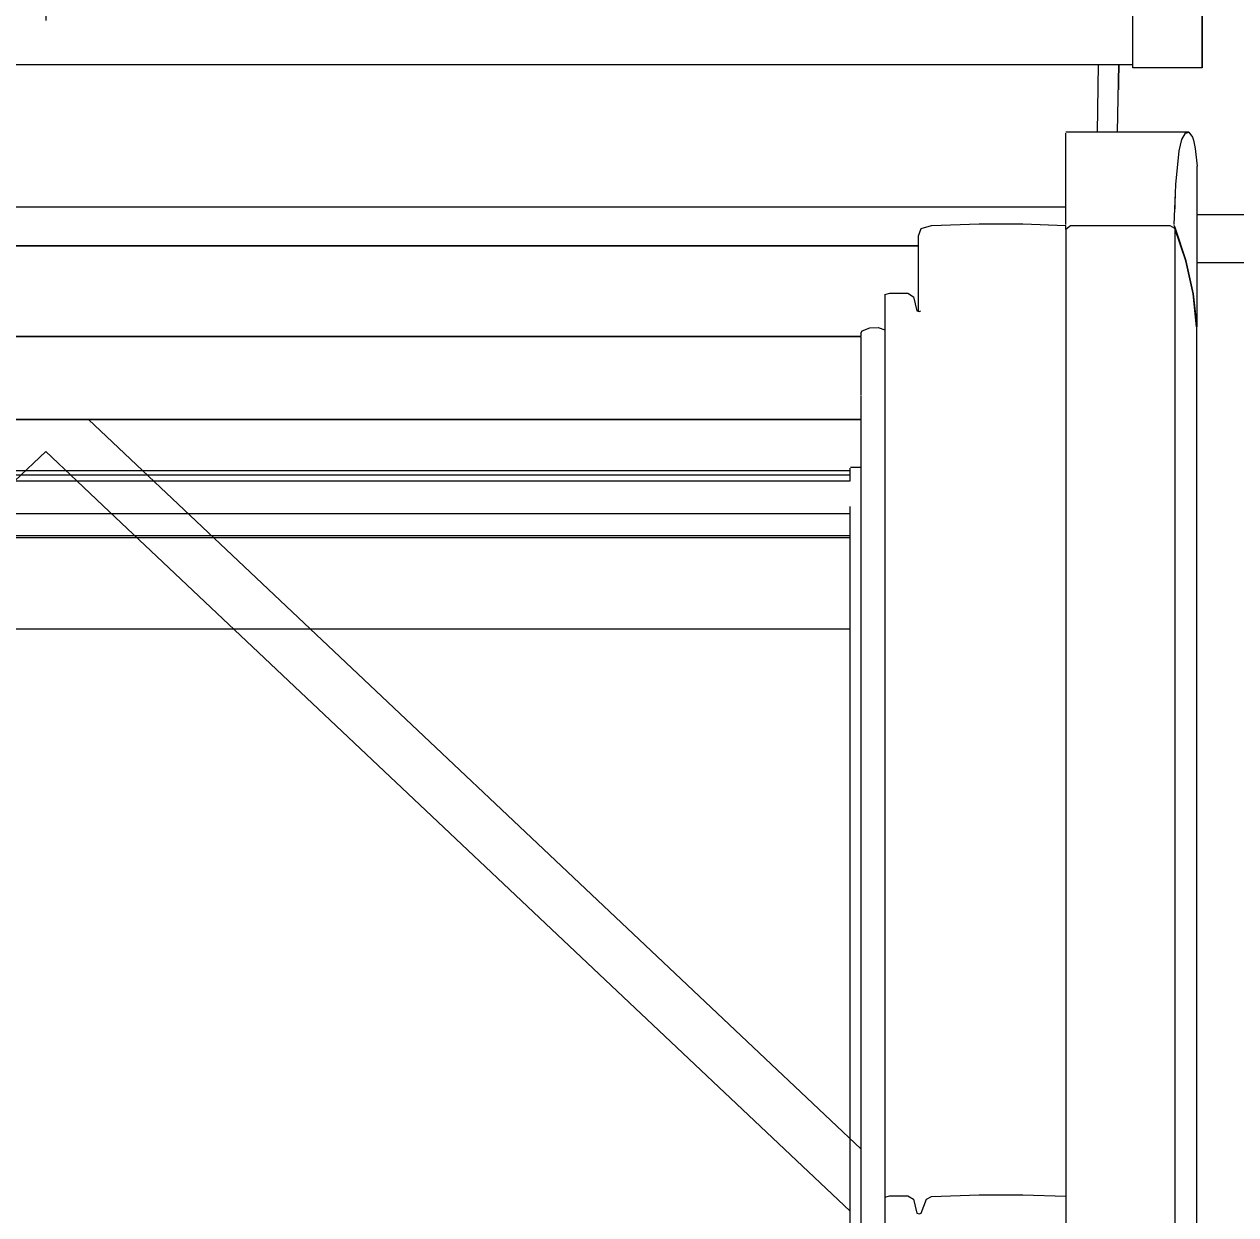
# Model space of a CAD drawing. Header units: metres. Extents: x -4 to 206, y -18 to 45.
# Drawn here: x 49.9321 to 50.38, y -3.3115 to -2.8712 of the extents above; entities that cross this region are included whole.
import ezdxf

# ---------------------------------------------------------------- set-up
doc = ezdxf.new("R2010")
doc.units = ezdxf.units.M
doc.header["$MEASUREMENT"] = 0
doc.linetypes.add('Wipeout_Contour', pattern=[1, 0, -1])
doc.layers.add('3._DD PP STG2_4_325 Dachfenster', color=7, linetype='Continuous')
doc.styles.add('ERSTELLTER_STIL_2', font='')
doc.styles.get('ERSTELLTER_STIL_2').set_extended_font_data('Eurostile')

msp = doc.modelspace()

# ---------------------------------------------------------------- linework, layer by layer
at = {"layer": '3._DD PP STG2_4_325 Dachfenster', "color": 7, "linetype": 'Continuous', "lineweight": 13, "ltscale": 1000}
msp.add_line((49.94, -1.20966), (49.94, -3.14028), dxfattribs=at)

# ---------------------------------------------------------------- texts
at = {"layer": '3._DD PP STG2_4_325 Dachfenster', "color": 7, "linetype": 'Continuous', "lineweight": 13, "insert": (49.78625, -3.14028), "char_height": 0.075, "attachment_point": 7, "style": 'ERSTELLTER_STIL_2'}
msp.add_mtext('\\A1;{\\pql;\\pt0;\\fEurostile|b0|i0|c0|p0;\\W1.000000;PH 72\\fEurostile|b0|i0|c0|p0;\\W1.000000;\\A1{\\H.66x;\\S^  ;}\\fEurostile|b0|i0|c0|p0;\\W1.000000;\\fEurostile|b0|i0|c0|p0;\\W1.000000;}', dxfattribs=at)

# ---------------------------------------------------------------- wipeouts: each hides what was drawn before it
at = {"color": 254, "linetype": 'Wipeout_Contour', "lineweight": 0, "ltscale": 201.832312}
msp.add_wipeout([(50.36763, -2.88249), (50.38, -2.88249), (50.38, -2.86036), (50.36763, -2.86036)], dxfattribs=at).dxf.layer = '3._DD PP STG2_4_325 Dachfenster'
at = {"color": 254, "linetype": 'Wipeout_Contour', "lineweight": 0, "ltscale": 201.844694}
msp.add_wipeout([(50.3657, -2.94175), (50.3657, -2.94231), (50.38, -2.94231), (50.38, -2.94175)], dxfattribs=at).dxf.layer = '3._DD PP STG2_4_325 Dachfenster'
at = {"color": 254, "linetype": 'Wipeout_Contour', "lineweight": 0, "ltscale": 302.805375}
msp.add_wipeout([(50.2414, -3.48855), (50.2419, -3.48855), (50.2419, -2.9846), (50.2414, -2.98545), (50.2414, -2.98658), (50.2415, -3.00843)], dxfattribs=at).dxf.layer = '3._DD PP STG2_4_325 Dachfenster'
at = {"color": 254, "linetype": 'Wipeout_Contour', "lineweight": 0, "ltscale": 456.543449}
msp.add_wipeout([(50.3655, -3.01861), (50.3655, -3.55347), (50.3657, -3.55535), (50.3663, -3.55852), (50.3676, -3.57243), (50.3676, -3.58839), (50.36762, -3.63669), (50.38, -3.63669), (50.38, -3.01861)], dxfattribs=at).dxf.layer = '3._DD PP STG2_4_325 Dachfenster'
at = {"color": 254, "linetype": 'Wipeout_Contour', "lineweight": 0, "ltscale": 301.617972}
msp.add_wipeout([(50.3172, -3.30465), (50.3013, -3.30414), (50.3013, -3.48855), (50.3172, -3.48855), (50.3172, -3.46037), (50.3172, -3.43179)], dxfattribs=at).dxf.layer = '3._DD PP STG2_4_325 Dachfenster'
at = {"color": 254, "linetype": 'Wipeout_Contour', "lineweight": 0, "ltscale": 201.523139}
msp.add_wipeout([(50.2629, -3.48855), (50.2637, -3.48855), (50.2637, -3.31093), (50.2629, -3.31114)], dxfattribs=at).dxf.layer = '3._DD PP STG2_4_325 Dachfenster'

# ---------------------------------------------------------------- next in the draw order: wipeouts: each hides what was drawn before it
at = {"color": 254, "linetype": 'Wipeout_Contour', "lineweight": 0, "ltscale": 400.204092}
msp.add_wipeout([(49.55074, -2.88617), (49.55112, -2.91112), (49.5628, -2.91112), (49.5628, -2.93878), (50.3172, -2.93878), (50.3172, -2.91112), (50.32888, -2.91112), (50.32926, -2.88617)], dxfattribs=at).dxf.layer = '3._DD PP STG2_4_325 Dachfenster'
at = {"color": 254, "linetype": 'Wipeout_Contour', "lineweight": 0, "ltscale": 201.700973}
msp.add_wipeout([(50.3172, -2.94709), (50.3172, -3.51772), (50.3189, -3.51772), (50.3189, -2.94584)], dxfattribs=at).dxf.layer = '3._DD PP STG2_4_325 Dachfenster'
at = {"color": 254, "linetype": 'Wipeout_Contour', "lineweight": 0, "ltscale": 201.402898}
msp.add_wipeout([(50.2419, -2.9846), (50.2419, -3.48855), (50.2447, -3.48855), (50.2447, -2.98347)], dxfattribs=at).dxf.layer = '3._DD PP STG2_4_325 Dachfenster'
at = {"color": 254, "linetype": 'Wipeout_Contour', "lineweight": 0, "ltscale": 201.860255}
msp.add_wipeout([(50.38, -3.00058), (50.3655, -3.00058), (50.3655, -3.01861), (50.38, -3.01861)], dxfattribs=at).dxf.layer = '3._DD PP STG2_4_325 Dachfenster'
at = {"color": 254, "linetype": 'Wipeout_Contour', "lineweight": 0, "ltscale": 201.51698}
msp.add_wipeout([(50.2608, -3.48855), (50.2621, -3.48855), (50.2621, -3.31086), (50.2608, -3.30569)], dxfattribs=at).dxf.layer = '3._DD PP STG2_4_325 Dachfenster'

# ---------------------------------------------------------------- next in the draw order: wipeouts: each hides what was drawn before it
at = {"color": 254, "linetype": 'Wipeout_Contour', "lineweight": 0, "ltscale": 201.696043}
msp.add_wipeout([(50.32926, -2.88617), (50.32888, -2.91112), (50.33615, -2.91112), (50.3367, -2.88617)], dxfattribs=at).dxf.layer = '3._DD PP STG2_4_325 Dachfenster'
at = {"color": 254, "linetype": 'Wipeout_Contour', "lineweight": 0, "ltscale": 201.857401}
msp.add_wipeout([(50.38, -2.99478), (50.3655, -2.99478), (50.3655, -3.00058), (50.38, -3.00058)], dxfattribs=at).dxf.layer = '3._DD PP STG2_4_325 Dachfenster'
at = {"color": 254, "linetype": 'Wipeout_Contour', "lineweight": 0, "ltscale": 200.130735}
msp.add_wipeout([(49.6385, -2.9974), (49.6385, -3.00171), (50.2415, -3.00171), (50.2415, -2.9974)], dxfattribs=at).dxf.layer = '3._DD PP STG2_4_325 Dachfenster'
at = {"color": 254, "linetype": 'Wipeout_Contour', "lineweight": 0, "ltscale": 200.133248}
msp.add_wipeout([(49.6386, -3.01055), (50.2414, -3.01055), (50.2414, -3.00949), (49.6386, -3.00949)], dxfattribs=at).dxf.layer = '3._DD PP STG2_4_325 Dachfenster'
at = {"color": 254, "linetype": 'Wipeout_Contour', "lineweight": 0, "ltscale": 400.423308}
msp.add_wipeout([(49.6386, -3.28706), (49.6386, -3.31181), (49.82574, -3.48855), (50.05426, -3.48855), (50.2414, -3.31181), (50.2414, -3.28706), (49.95587, -3.01741), (49.92413, -3.01741)], dxfattribs=at).dxf.layer = '3._DD PP STG2_4_325 Dachfenster'
at = {"color": 254, "linetype": 'Wipeout_Contour', "lineweight": 0, "ltscale": 201.529927}
msp.add_wipeout([(50.2637, -3.48855), (50.2657, -3.48855), (50.2657, -3.30576), (50.2637, -3.31093)], dxfattribs=at).dxf.layer = '3._DD PP STG2_4_325 Dachfenster'

# ---------------------------------------------------------------- next in the draw order: linework, layer by layer
at = {"layer": '3._DD PP STG2_4_325 Dachfenster', "color": 7, "linetype": 'Continuous', "lineweight": 13, "ltscale": 1000, "flags": 128}
msp.add_lwpolyline([(49.94, -3.02929), (49.92854, -3.0401), (49.91881, -3.0493), (49.64257, -3.31019)], dxfattribs=at)

# ---------------------------------------------------------------- next in the draw order: wipeouts: each hides what was drawn before it
at = {"color": 254, "linetype": 'Wipeout_Contour', "lineweight": 0, "ltscale": 755.890576}
msp.add_wipeout([(50.33801, -2.88617), (50.33738, -2.91112), (50.3627, -2.91112), (50.36401, -2.91297), (50.3644, -2.91409), (50.36493, -2.91726), (50.3657, -2.92375), (50.3657, -2.94175), (50.38, -2.94175), (50.38, -2.88249), (50.36763, -2.88249), (50.36763, -2.88525), (50.36763, -2.88737), (50.342, -2.88737), (50.342, -2.88617)], dxfattribs=at).dxf.layer = '3._DD PP STG2_4_325 Dachfenster'
at = {"color": 254, "linetype": 'Wipeout_Contour', "lineweight": 0, "ltscale": 252.788815}
msp.add_wipeout([(50.3657, -2.98316), (50.3655, -2.99478), (50.38, -2.99478), (50.38, -2.95942), (50.3657, -2.95942)], dxfattribs=at).dxf.layer = '3._DD PP STG2_4_325 Dachfenster'
at = {"color": 254, "linetype": 'Wipeout_Contour', "lineweight": 0, "ltscale": 200.128955}
msp.add_wipeout([(49.6385, -2.9974), (50.2415, -2.9974), (50.2415, -2.98679), (49.6385, -2.98679)], dxfattribs=at).dxf.layer = '3._DD PP STG2_4_325 Dachfenster'
at = {"color": 254, "linetype": 'Wipeout_Contour', "lineweight": 0, "ltscale": 200.131858}
msp.add_wipeout([(49.6385, -3.00673), (50.2415, -3.00673), (50.2415, -3.00171), (49.6385, -3.00171)], dxfattribs=at).dxf.layer = '3._DD PP STG2_4_325 Dachfenster'
at = {"color": 254, "linetype": 'Wipeout_Contour', "lineweight": 0, "ltscale": 200.133452}
msp.add_wipeout([(49.6386, -3.01118), (50.2414, -3.01118), (50.2414, -3.01055), (49.6386, -3.01055)], dxfattribs=at).dxf.layer = '3._DD PP STG2_4_325 Dachfenster'
at = {"color": 254, "linetype": 'Wipeout_Contour', "lineweight": 0, "ltscale": 150.204027}
msp.add_wipeout([(50.2414, -3.01741), (49.95587, -3.01741), (50.2414, -3.28706)], dxfattribs=at).dxf.layer = '3._DD PP STG2_4_325 Dachfenster'
at = {"color": 254, "linetype": 'Wipeout_Contour', "lineweight": 0, "ltscale": 201.535817}
msp.add_wipeout([(50.2657, -3.48855), (50.2675, -3.48855), (50.2675, -3.3047), (50.2657, -3.30576)], dxfattribs=at).dxf.layer = '3._DD PP STG2_4_325 Dachfenster'
at = {"color": 254, "linetype": 'Wipeout_Contour', "lineweight": 0, "ltscale": 201.519967}
msp.add_wipeout([(50.2621, -3.48855), (50.2629, -3.48855), (50.2629, -3.31114), (50.2621, -3.31086)], dxfattribs=at).dxf.layer = '3._DD PP STG2_4_325 Dachfenster'

# ---------------------------------------------------------------- next in the draw order: linework, layer by layer
at = {"layer": '3._DD PP STG2_4_325 Dachfenster', "color": 7, "linetype": 'Continuous', "lineweight": 13, "ltscale": 1000, "flags": 128}
for points in [[(49.94, -3.02929), (49.95146, -3.0401), (49.96119, -3.0493), (50.23743, -3.31019)], [(49.6427, -3.03622), (50.2373, -3.03622)], [(50.2373, -3.03537), (50.2373, -3.0401)], [(50.2414, -3.03515), (50.2375, -3.03515)], [(49.64257, -3.0401), (50.23743, -3.0401)], [(49.6427, -3.03791), (50.2373, -3.03791)], [(50.2373, -3.04958), (50.2373, -3.48855)], [(49.6427, -3.05213), (50.2373, -3.05213)], [(49.6427, -3.06026), (50.2373, -3.06026)], [(49.6427, -3.06103), (50.2373, -3.06103)], [(49.6427, -3.09476), (50.2373, -3.09476)]]:
    msp.add_lwpolyline(points, dxfattribs=at)

# ---------------------------------------------------------------- next in the draw order: wipeouts: each hides what was drawn before it
at = {"color": 254, "linetype": 'Wipeout_Contour', "lineweight": 0, "ltscale": 201.759604}
msp.add_wipeout([(50.342, -2.88002), (50.342, -2.88737), (50.36763, -2.88737), (50.36762, -2.88002)], dxfattribs=at).dxf.layer = '3._DD PP STG2_4_325 Dachfenster'
at = {"color": 254, "linetype": 'Wipeout_Contour', "lineweight": 0, "ltscale": 202.095868}
msp.add_wipeout([(50.33675, -2.91112), (50.33738, -2.91112), (50.33801, -2.88617), (50.33688, -2.88617)], dxfattribs=at).dxf.layer = '3._DD PP STG2_4_325 Dachfenster'
at = {"color": 254, "linetype": 'Wipeout_Contour', "lineweight": 0, "ltscale": 201.729569}
msp.add_wipeout([(50.3172, -2.91803), (50.3172, -2.93056), (50.35782, -2.93056), (50.35903, -2.91803)], dxfattribs=at).dxf.layer = '3._DD PP STG2_4_325 Dachfenster'
at = {"color": 254, "linetype": 'Wipeout_Contour', "lineweight": 0, "ltscale": 252.829902}
msp.add_wipeout([(50.3615, -2.95875), (50.3615, -3.53034), (50.3617, -3.53094), (50.3642, -3.54221), (50.3642, -2.97092)], dxfattribs=at).dxf.layer = '3._DD PP STG2_4_325 Dachfenster'
at = {"color": 254, "linetype": 'Wipeout_Contour', "lineweight": 0, "ltscale": 200.133614}
msp.add_wipeout([(49.6386, -3.01118), (49.6386, -3.01189), (50.2414, -3.01189), (50.2414, -3.01118)], dxfattribs=at).dxf.layer = '3._DD PP STG2_4_325 Dachfenster'
at = {"color": 254, "linetype": 'Wipeout_Contour', "lineweight": 0, "ltscale": 201.508531}
msp.add_wipeout([(50.2587, -3.48855), (50.2608, -3.48855), (50.2608, -3.30569), (50.2587, -3.30442)], dxfattribs=at).dxf.layer = '3._DD PP STG2_4_325 Dachfenster'
at = {"color": 254, "linetype": 'Wipeout_Contour', "lineweight": 0, "ltscale": 201.574288}
msp.add_wipeout([(50.2675, -3.48855), (50.2851, -3.48855), (50.2851, -3.30414), (50.2675, -3.3047)], dxfattribs=at).dxf.layer = '3._DD PP STG2_4_325 Dachfenster'

# ---------------------------------------------------------------- next in the draw order: linework, layer by layer
at = {"layer": '3._DD PP STG2_4_325 Dachfenster', "color": 7, "linetype": 'Continuous', "lineweight": 13, "ltscale": 1000, "flags": 128}
msp.add_lwpolyline([(50.36763, -2.88525), (50.36763, -2.88737)], dxfattribs=at)

# ---------------------------------------------------------------- next in the draw order: wipeouts: each hides what was drawn before it
at = {"color": 254, "linetype": 'Wipeout_Contour', "lineweight": 0, "ltscale": 201.757738}
msp.add_wipeout([(50.342, -2.87125), (50.342, -2.88002), (50.36762, -2.88002), (50.36761, -2.87125)], dxfattribs=at).dxf.layer = '3._DD PP STG2_4_325 Dachfenster'
at = {"color": 254, "linetype": 'Wipeout_Contour', "lineweight": 0, "ltscale": 252.832496}
msp.add_wipeout([(50.3575, -2.9468), (50.3575, -3.51847), (50.3577, -3.51899), (50.3615, -3.53034), (50.3615, -2.95875)], dxfattribs=at).dxf.layer = '3._DD PP STG2_4_325 Dachfenster'
at = {"color": 254, "linetype": 'Wipeout_Contour', "lineweight": 0, "ltscale": 252.765283}
msp.add_wipeout([(50.3642, -2.97092), (50.3642, -3.54221), (50.3644, -3.54311), (50.3655, -3.55347), (50.3655, -2.98316)], dxfattribs=at).dxf.layer = '3._DD PP STG2_4_325 Dachfenster'
at = {"color": 254, "linetype": 'Wipeout_Contour', "lineweight": 0, "ltscale": 201.457616}
msp.add_wipeout([(50.2629, -2.97745), (50.2629, -3.31114), (50.2637, -3.31093), (50.2637, -2.97721)], dxfattribs=at).dxf.layer = '3._DD PP STG2_4_325 Dachfenster'
at = {"color": 254, "linetype": 'Wipeout_Contour', "lineweight": 0, "ltscale": 300.196324}
msp.add_wipeout([(49.6385, -3.00843), (49.6386, -3.00949), (50.2414, -3.00949), (50.2414, -3.0087), (50.2415, -3.00758), (49.6385, -3.00758)], dxfattribs=at).dxf.layer = '3._DD PP STG2_4_325 Dachfenster'
at = {"color": 254, "linetype": 'Wipeout_Contour', "lineweight": 0, "ltscale": 200.134361}
msp.add_wipeout([(49.6386, -3.01734), (50.2414, -3.01734), (50.2414, -3.01189), (49.6386, -3.01189)], dxfattribs=at).dxf.layer = '3._DD PP STG2_4_325 Dachfenster'
at = {"color": 254, "linetype": 'Wipeout_Contour', "lineweight": 0, "ltscale": 201.490693}
msp.add_wipeout([(50.2521, -3.48855), (50.2587, -3.48855), (50.2587, -3.30442), (50.2521, -3.30442)], dxfattribs=at).dxf.layer = '3._DD PP STG2_4_325 Dachfenster'
at = {"color": 254, "linetype": 'Wipeout_Contour', "lineweight": 0, "ltscale": 201.641517}
msp.add_wipeout([(50.2851, -3.30414), (50.2851, -3.48855), (50.3013, -3.48855), (50.3013, -3.30414)], dxfattribs=at).dxf.layer = '3._DD PP STG2_4_325 Dachfenster'

# ---------------------------------------------------------------- next in the draw order: linework, layer by layer
at = {"layer": '3._DD PP STG2_4_325 Dachfenster', "color": 7, "linetype": 'Continuous', "lineweight": 13, "ltscale": 1000, "flags": 128}
for points in [[(50.36763, -2.88737), (50.36762, -2.88002), (50.36761, -2.87125), (50.3676, -2.86092), (50.3676, -2.85774), (50.36665, -2.84911), (50.3663, -2.84555), (50.36438, -2.83596), (50.3637, -2.83219), (50.36071, -2.82182), (50.3596, -2.81715), (50.35883, -2.81524), (50.35675, -2.80839), (50.35543, -2.80181), (50.3517, -2.77169), (50.34961, -2.74383), (50.34919, -2.71844), (50.35046, -2.69596), (50.35335, -2.67658), (50.35786, -2.6606)], [(50.36763, -2.79375), (50.36763, -2.88525)], [(49.6386, -3.01734), (50.2414, -3.01734)], [(49.6386, -3.01741), (50.2414, -3.01741)], [(49.95587, -3.01741), (50.2414, -3.28706)]]:
    msp.add_lwpolyline(points, dxfattribs=at)

# ---------------------------------------------------------------- next in the draw order: wipeouts: each hides what was drawn before it
at = {"color": 254, "linetype": 'Wipeout_Contour', "lineweight": 0, "ltscale": 200.103409}
msp.add_wipeout([(49.538, -2.87867), (49.538, -2.88617), (50.342, -2.88617), (50.342, -2.87867)], dxfattribs=at).dxf.layer = '3._DD PP STG2_4_325 Dachfenster'
at = {"color": 254, "linetype": 'Wipeout_Contour', "lineweight": 0, "ltscale": 201.777664}
msp.add_wipeout([(50.3557, -2.94584), (50.3189, -2.94584), (50.3189, -3.51772), (50.3557, -3.51772)], dxfattribs=at).dxf.layer = '3._DD PP STG2_4_325 Dachfenster'
at = {"color": 254, "linetype": 'Wipeout_Contour', "lineweight": 0, "ltscale": 201.462225}
msp.add_wipeout([(50.2637, -2.97721), (50.2637, -3.31093), (50.2657, -3.30576), (50.2657, -2.97205)], dxfattribs=at).dxf.layer = '3._DD PP STG2_4_325 Dachfenster'
at = {"color": 254, "linetype": 'Wipeout_Contour', "lineweight": 0, "ltscale": 200.132558}
msp.add_wipeout([(49.6385, -3.00673), (49.6385, -3.00758), (50.2415, -3.00758), (50.2415, -3.00673)], dxfattribs=at).dxf.layer = '3._DD PP STG2_4_325 Dachfenster'
at = {"color": 254, "linetype": 'Wipeout_Contour', "lineweight": 0, "ltscale": 201.473912}
msp.add_wipeout([(50.2502, -3.48855), (50.2521, -3.48855), (50.2521, -3.30442), (50.2502, -3.30492)], dxfattribs=at).dxf.layer = '3._DD PP STG2_4_325 Dachfenster'

# ---------------------------------------------------------------- next in the draw order: linework, layer by layer
at = {"layer": '3._DD PP STG2_4_325 Dachfenster', "color": 7, "linetype": 'Continuous', "lineweight": 13, "ltscale": 1000, "flags": 128}
for points in [[(49.538, -2.88617), (50.342, -2.88617)], [(50.36763, -2.88737), (50.342, -2.88737)], [(50.2414, -3.0087), (50.2414, -3.48855)]]:
    msp.add_lwpolyline(points, dxfattribs=at)

# ---------------------------------------------------------------- next in the draw order: wipeouts: each hides what was drawn before it
at = {"color": 254, "linetype": 'Wipeout_Contour', "lineweight": 0, "ltscale": 200.101544}
msp.add_wipeout([(49.538, -2.86997), (49.538, -2.87867), (50.342, -2.87867), (50.342, -2.86997)], dxfattribs=at).dxf.layer = '3._DD PP STG2_4_325 Dachfenster'
at = {"color": 254, "linetype": 'Wipeout_Contour', "lineweight": 0, "ltscale": 252.058698}
msp.add_wipeout([(50.3575, -2.9468), (50.3557, -2.94584), (50.3557, -3.51772), (50.35717, -3.51772), (50.3575, -3.51847)], dxfattribs=at).dxf.layer = '3._DD PP STG2_4_325 Dachfenster'
at = {"color": 254, "linetype": 'Wipeout_Contour', "lineweight": 0, "ltscale": 201.469283}
msp.add_wipeout([(50.2657, -2.97205), (50.2657, -3.30576), (50.2675, -3.3047), (50.2675, -2.97098)], dxfattribs=at).dxf.layer = '3._DD PP STG2_4_325 Dachfenster'
at = {"color": 254, "linetype": 'Wipeout_Contour', "lineweight": 0, "ltscale": 201.639388}
msp.add_wipeout([(50.3013, -2.97042), (50.3013, -3.30414), (50.3172, -3.30465), (50.3172, -2.97093)], dxfattribs=at).dxf.layer = '3._DD PP STG2_4_325 Dachfenster'
at = {"color": 254, "linetype": 'Wipeout_Contour', "lineweight": 0, "ltscale": 201.454407}
msp.add_wipeout([(50.2629, -2.97745), (50.2621, -2.97717), (50.2621, -3.31086), (50.2629, -3.31114)], dxfattribs=at).dxf.layer = '3._DD PP STG2_4_325 Dachfenster'
at = {"color": 254, "linetype": 'Wipeout_Contour', "lineweight": 0, "ltscale": 201.425591}
msp.add_wipeout([(50.2478, -3.48855), (50.2502, -3.48855), (50.2502, -2.98422), (50.2478, -2.98339)], dxfattribs=at).dxf.layer = '3._DD PP STG2_4_325 Dachfenster'

# ---------------------------------------------------------------- next in the draw order: linework, layer by layer
at = {"layer": '3._DD PP STG2_4_325 Dachfenster', "color": 7, "linetype": 'Continuous', "lineweight": 13, "ltscale": 1000, "flags": 128}
msp.add_lwpolyline([(50.342, -2.88737), (50.342, -2.88002), (50.342, -2.87125), (50.342, -2.86092), (50.342, -2.84911), (50.342, -2.83596), (50.342, -2.82182), (50.342, -2.81524), (50.342, -2.80839), (50.342, -2.80181), (50.342, -2.77169), (50.342, -2.74383), (50.342, -2.71844), (50.342, -2.69596), (50.342, -2.67658), (50.342, -2.6606)], dxfattribs=at)

# ---------------------------------------------------------------- next in the draw order: wipeouts: each hides what was drawn before it
at = {"color": 254, "linetype": 'Wipeout_Contour', "lineweight": 0, "ltscale": 201.449275}
msp.add_wipeout([(50.2621, -2.97717), (50.2608, -2.97201), (50.2608, -3.30569), (50.2621, -3.31086)], dxfattribs=at).dxf.layer = '3._DD PP STG2_4_325 Dachfenster'
at = {"color": 254, "linetype": 'Wipeout_Contour', "lineweight": 0, "ltscale": 201.507853}
msp.add_wipeout([(50.2675, -2.97098), (50.2675, -3.3047), (50.2851, -3.30414), (50.2851, -2.97042)], dxfattribs=at).dxf.layer = '3._DD PP STG2_4_325 Dachfenster'
at = {"color": 254, "linetype": 'Wipeout_Contour', "lineweight": 0, "ltscale": 201.41449}
msp.add_wipeout([(50.2447, -2.98347), (50.2447, -3.48855), (50.2478, -3.48855), (50.2478, -2.98339)], dxfattribs=at).dxf.layer = '3._DD PP STG2_4_325 Dachfenster'

# ---------------------------------------------------------------- next in the draw order: linework, layer by layer
at = {"layer": '3._DD PP STG2_4_325 Dachfenster', "color": 7, "linetype": 'Continuous', "lineweight": 13, "ltscale": 1000, "flags": 128}
for points in [[(50.2637, -3.31093), (50.2657, -3.30576)], [(50.2657, -3.30576), (50.2675, -3.3047)], [(50.2621, -3.31086), (50.2629, -3.31114)], [(50.2629, -3.31114), (50.2637, -3.31093)]]:
    msp.add_lwpolyline(points, dxfattribs=at)

# ---------------------------------------------------------------- next in the draw order: wipeouts: each hides what was drawn before it
at = {"color": 254, "linetype": 'Wipeout_Contour', "lineweight": 0, "ltscale": 201.424447}
msp.add_wipeout([(50.2521, -2.97074), (50.2521, -3.30442), (50.2587, -3.30442), (50.2587, -2.97074)], dxfattribs=at).dxf.layer = '3._DD PP STG2_4_325 Dachfenster'
at = {"color": 254, "linetype": 'Wipeout_Contour', "lineweight": 0, "ltscale": 201.575281}
msp.add_wipeout([(50.2851, -3.30414), (50.3013, -3.30414), (50.3013, -2.97042), (50.2851, -2.97042)], dxfattribs=at).dxf.layer = '3._DD PP STG2_4_325 Dachfenster'

# ---------------------------------------------------------------- next in the draw order: linework, layer by layer
at = {"layer": '3._DD PP STG2_4_325 Dachfenster', "color": 7, "linetype": 'Continuous', "lineweight": 13, "ltscale": 1000, "flags": 128}
msp.add_lwpolyline([(50.2675, -3.3047), (50.2851, -3.30414), (50.3013, -3.30414), (50.3172, -3.30465)], dxfattribs=at)

# ---------------------------------------------------------------- next in the draw order: wipeouts: each hides what was drawn before it
at = {"color": 254, "linetype": 'Wipeout_Contour', "lineweight": 0, "ltscale": 201.594157}
msp.add_wipeout([(50.3013, -2.97042), (50.3172, -2.97093), (50.3172, -2.94562), (50.3013, -2.9451)], dxfattribs=at).dxf.layer = '3._DD PP STG2_4_325 Dachfenster'
at = {"color": 254, "linetype": 'Wipeout_Contour', "lineweight": 0, "ltscale": 201.407505}
msp.add_wipeout([(50.2502, -2.97123), (50.2502, -3.30492), (50.2521, -3.30442), (50.2521, -2.97074)], dxfattribs=at).dxf.layer = '3._DD PP STG2_4_325 Dachfenster'
at = {"color": 254, "linetype": 'Wipeout_Contour', "lineweight": 0, "ltscale": 201.441894}
msp.add_wipeout([(50.2587, -2.97074), (50.2587, -3.30442), (50.2608, -3.30569), (50.2608, -2.97201)], dxfattribs=at).dxf.layer = '3._DD PP STG2_4_325 Dachfenster'

# ---------------------------------------------------------------- next in the draw order: linework, layer by layer
at = {"layer": '3._DD PP STG2_4_325 Dachfenster', "color": 7, "linetype": 'Continuous', "lineweight": 13, "ltscale": 1000, "flags": 128}
for points in [[(50.2502, -3.30492), (50.2521, -3.30442), (50.2587, -3.30442)], [(50.2587, -3.30442), (50.2608, -3.30569)], [(50.2608, -3.30569), (50.2621, -3.31086)]]:
    msp.add_lwpolyline(points, dxfattribs=at)

# ---------------------------------------------------------------- next in the draw order: wipeouts: each hides what was drawn before it
at = {"color": 254, "linetype": 'Wipeout_Contour', "lineweight": 0, "ltscale": 151.58754}
msp.add_wipeout([(50.2627, -2.97738), (50.2636, -2.97727), (50.2627, -2.94949)], dxfattribs=at).dxf.layer = '3._DD PP STG2_4_325 Dachfenster'

# ---------------------------------------------------------------- next in the draw order: wipeouts: each hides what was drawn before it
at = {"color": 254, "linetype": 'Wipeout_Contour', "lineweight": 0, "ltscale": 201.738367}
msp.add_wipeout([(50.26371, -2.94682), (50.2627, -2.94949), (50.2637, -2.97714), (50.2657, -2.97205)], dxfattribs=at).dxf.layer = '3._DD PP STG2_4_325 Dachfenster'

# ---------------------------------------------------------------- next in the draw order: wipeouts: each hides what was drawn before it
at = {"color": 254, "linetype": 'Wipeout_Contour', "lineweight": 0, "ltscale": 151.066855}
msp.add_wipeout([(50.2637, -2.94673), (50.2657, -2.97205), (50.2675, -2.97098)], dxfattribs=at).dxf.layer = '3._DD PP STG2_4_325 Dachfenster'

# ---------------------------------------------------------------- next in the draw order: wipeouts: each hides what was drawn before it
at = {"color": 254, "linetype": 'Wipeout_Contour', "lineweight": 0, "ltscale": 201.462513}
msp.add_wipeout([(50.2851, -2.9451), (50.2675, -2.94567), (50.2675, -2.97098), (50.2851, -2.97042)], dxfattribs=at).dxf.layer = '3._DD PP STG2_4_325 Dachfenster'

# ---------------------------------------------------------------- next in the draw order: wipeouts: each hides what was drawn before it
at = {"color": 254, "linetype": 'Wipeout_Contour', "lineweight": 0, "ltscale": 150.540134}
msp.add_wipeout([(50.2637, -2.94673), (50.2675, -2.97098), (50.2675, -2.94567)], dxfattribs=at).dxf.layer = '3._DD PP STG2_4_325 Dachfenster'
at = {"color": 254, "linetype": 'Wipeout_Contour', "lineweight": 0, "ltscale": 201.530374}
msp.add_wipeout([(50.3013, -2.9451), (50.2851, -2.9451), (50.2851, -2.97042), (50.3013, -2.97042)], dxfattribs=at).dxf.layer = '3._DD PP STG2_4_325 Dachfenster'

# ---------------------------------------------------------------- next in the draw order: wipeouts: each hides what was drawn before it
at = {"color": 254, "linetype": 'Wipeout_Contour', "lineweight": 0, "ltscale": 200.121153}
msp.add_wipeout([(49.6173, -2.95313), (49.6173, -2.96508), (50.2627, -2.96508), (50.2627, -2.95313)], dxfattribs=at).dxf.layer = '3._DD PP STG2_4_325 Dachfenster'

# ---------------------------------------------------------------- next in the draw order: wipeouts: each hides what was drawn before it
at = {"color": 254, "linetype": 'Wipeout_Contour', "lineweight": 0, "ltscale": 150.29659}
msp.add_wipeout([(49.6173, -2.95313), (50.2627, -2.95313), (49.6173, -2.95306)], dxfattribs=at).dxf.layer = '3._DD PP STG2_4_325 Dachfenster'
at = {"color": 254, "linetype": 'Wipeout_Contour', "lineweight": 0, "ltscale": 800.512228}
msp.add_wipeout([(50.2627, -2.96508), (49.6173, -2.96508), (49.6173, -2.97738), (49.6179, -2.97717), (49.6192, -2.97201), (49.6213, -2.97074), (49.6279, -2.97074), (49.6298, -2.97123), (49.6298, -2.97965), (50.2502, -2.97965), (50.2502, -2.97123), (50.2521, -2.97074), (50.2587, -2.97074), (50.2608, -2.97201), (50.2621, -2.97717), (50.2627, -2.97738)], dxfattribs=at).dxf.layer = '3._DD PP STG2_4_325 Dachfenster'

# ---------------------------------------------------------------- next in the draw order: linework, layer by layer
at = {"layer": '3._DD PP STG2_4_325 Dachfenster', "color": 7, "linetype": 'Continuous', "lineweight": 13, "ltscale": 1000, "flags": 128}
for points in [[(50.2502, -2.97123), (50.2521, -2.97074), (50.2587, -2.97074)], [(50.2587, -2.97074), (50.2608, -2.97201)], [(50.2608, -2.97201), (50.2621, -2.97717)], [(50.2621, -2.97717), (50.2629, -2.97745)], [(50.2629, -2.97745), (50.2636, -2.97727)]]:
    msp.add_lwpolyline(points, dxfattribs=at)

# ---------------------------------------------------------------- next in the draw order: wipeouts: each hides what was drawn before it
at = {"color": 254, "linetype": 'Wipeout_Contour', "lineweight": 0, "ltscale": 800.460025}
msp.add_wipeout([(49.5628, -2.93878), (49.5628, -2.94562), (49.5787, -2.9451), (49.5949, -2.9451), (49.6125, -2.94567), (49.6163, -2.94673), (49.6173, -2.94949), (49.6173, -2.95306), (50.2627, -2.95306), (50.2627, -2.94949), (50.2637, -2.94673), (50.2675, -2.94567), (50.2851, -2.9451), (50.3013, -2.9451), (50.3172, -2.94562), (50.3172, -2.93878)], dxfattribs=at).dxf.layer = '3._DD PP STG2_4_325 Dachfenster'
at = {"color": 254, "linetype": 'Wipeout_Contour', "lineweight": 0, "ltscale": 700.517235}
msp.add_wipeout([(49.6298, -2.97965), (49.6298, -2.98422), (49.6322, -2.98339), (49.6353, -2.98347), (49.6381, -2.9846), (49.6386, -2.98545), (49.6386, -2.98658), (50.2414, -2.98658), (50.2414, -2.98545), (50.2419, -2.9846), (50.2447, -2.98347), (50.2478, -2.98339), (50.2502, -2.98422), (50.2502, -2.97965)], dxfattribs=at).dxf.layer = '3._DD PP STG2_4_325 Dachfenster'

# ---------------------------------------------------------------- next in the draw order: linework, layer by layer
at = {"layer": '3._DD PP STG2_4_325 Dachfenster', "color": 7, "linetype": 'Continuous', "lineweight": 13, "ltscale": 1000, "flags": 128}
for points in [[(50.2627, -2.94949), (50.2637, -2.94673)], [(50.2627, -2.97738), (50.2627, -2.94949)], [(49.6173, -2.95306), (50.2627, -2.95306)], [(50.2502, -2.97123), (50.2502, -3.30492), (50.2502, -3.48855)], [(49.6385, -2.98658), (50.2415, -2.98658)], [(50.2414, -2.98545), (50.2419, -2.9846)], [(50.2414, -2.98545), (50.2414, -2.98658)], [(50.2415, -3.00843), (50.2415, -3.00758), (50.2415, -3.00673), (50.2415, -3.00171), (50.2415, -2.9974), (50.2415, -2.98679)], [(50.2419, -2.9846), (50.2447, -2.98347)], [(50.2447, -2.98347), (50.2478, -2.98339)], [(50.2478, -2.98339), (50.2502, -2.98422)]]:
    msp.add_lwpolyline(points, dxfattribs=at)

# ---------------------------------------------------------------- next in the draw order: wipeouts: each hides what was drawn before it
at = {"color": 254, "linetype": 'Wipeout_Contour', "lineweight": 0, "ltscale": 602.972641}
msp.add_wipeout([(50.35728, -2.94569), (50.3172, -2.94569), (50.3172, -2.94709), (50.3189, -2.94584), (50.3557, -2.94584), (50.3575, -2.9468), (50.3615, -2.95875), (50.3642, -2.97092), (50.3655, -2.98316), (50.3644, -2.97092), (50.3617, -2.95875), (50.3577, -2.9468)], dxfattribs=at).dxf.layer = '3._DD PP STG2_4_325 Dachfenster'

# ---------------------------------------------------------------- next in the draw order: wipeouts: each hides what was drawn before it
at = {"color": 254, "linetype": 'Wipeout_Contour', "lineweight": 0, "ltscale": 252.325789}
msp.add_wipeout([(50.36493, -2.91726), (50.3644, -2.91409), (50.3644, -2.97092), (50.3657, -2.98316), (50.3657, -2.92375)], dxfattribs=at).dxf.layer = '3._DD PP STG2_4_325 Dachfenster'
at = {"color": 254, "linetype": 'Wipeout_Contour', "lineweight": 0, "ltscale": 151.786127}
msp.add_wipeout([(50.3172, -2.94569), (50.35728, -2.94569), (50.3172, -2.94527)], dxfattribs=at).dxf.layer = '3._DD PP STG2_4_325 Dachfenster'

# ---------------------------------------------------------------- next in the draw order: linework, layer by layer
at = {"layer": '3._DD PP STG2_4_325 Dachfenster', "color": 7, "linetype": 'Continuous', "lineweight": 13, "ltscale": 1000, "flags": 128}
msp.add_lwpolyline([(50.3655, -2.98316), (50.3655, -3.55347)], dxfattribs=at)

# ---------------------------------------------------------------- next in the draw order: wipeouts: each hides what was drawn before it
at = {"color": 254, "linetype": 'Wipeout_Contour', "lineweight": 0, "ltscale": 353.642159}
msp.add_wipeout([(50.3577, -2.93376), (50.3577, -2.9468), (50.3617, -2.95875), (50.3617, -2.91142), (50.36, -2.91382), (50.35903, -2.91803), (50.35782, -2.93056)], dxfattribs=at).dxf.layer = '3._DD PP STG2_4_325 Dachfenster'

# ---------------------------------------------------------------- next in the draw order: wipeouts: each hides what was drawn before it
at = {"color": 254, "linetype": 'Wipeout_Contour', "lineweight": 0, "ltscale": 201.734309}
msp.add_wipeout([(50.3172, -2.91382), (50.36, -2.91382), (50.3614, -2.91148), (50.3172, -2.91148)], dxfattribs=at).dxf.layer = '3._DD PP STG2_4_325 Dachfenster'
at = {"color": 254, "linetype": 'Wipeout_Contour', "lineweight": 0, "ltscale": 251.648737}
msp.add_wipeout([(50.3172, -2.94527), (50.35719, -2.94527), (50.3577, -2.93376), (50.35782, -2.93056), (50.3172, -2.93056)], dxfattribs=at).dxf.layer = '3._DD PP STG2_4_325 Dachfenster'

# ---------------------------------------------------------------- next in the draw order: linework, layer by layer
at = {"layer": '3._DD PP STG2_4_325 Dachfenster', "color": 7, "linetype": 'Continuous', "lineweight": 13, "ltscale": 1000, "flags": 128}
for points in [[(49.5628, -2.93878), (50.3172, -2.93878)], [(50.2637, -2.94673), (50.2675, -2.94567), (50.2851, -2.9451), (50.3013, -2.9451), (50.3172, -2.94562)], [(50.3172, -2.94709), (50.3172, -2.94569)], [(50.3189, -2.94584), (50.3172, -2.94709)], [(50.3172, -2.94709), (50.3172, -3.51772)]]:
    msp.add_lwpolyline(points, dxfattribs=at)

# ---------------------------------------------------------------- next in the draw order: wipeouts: each hides what was drawn before it
at = {"color": 254, "linetype": 'Wipeout_Contour', "lineweight": 0, "ltscale": 150.801731}
msp.add_wipeout([(50.3172, -2.91112), (50.3614, -2.91148), (50.3627, -2.91112)], dxfattribs=at).dxf.layer = '3._DD PP STG2_4_325 Dachfenster'
at = {"color": 254, "linetype": 'Wipeout_Contour', "lineweight": 0, "ltscale": 201.723385}
msp.add_wipeout([(50.3172, -2.91382), (50.3172, -2.91803), (50.35903, -2.91803), (50.36, -2.91382)], dxfattribs=at).dxf.layer = '3._DD PP STG2_4_325 Dachfenster'
at = {"color": 254, "linetype": 'Wipeout_Contour', "lineweight": 0, "ltscale": 201.661417}
msp.add_wipeout([(50.35728, -2.94569), (50.3577, -2.9468), (50.3577, -2.93376), (50.35719, -2.94527)], dxfattribs=at).dxf.layer = '3._DD PP STG2_4_325 Dachfenster'

# ---------------------------------------------------------------- next in the draw order: linework, layer by layer
at = {"layer": '3._DD PP STG2_4_325 Dachfenster', "color": 7, "linetype": 'Continuous', "lineweight": 13, "ltscale": 1000, "flags": 128}
for points in [[(50.32888, -2.91112), (50.32926, -2.88617)], [(50.3367, -2.88617), (50.33615, -2.91112)], [(50.3172, -2.94527), (50.3172, -2.93056), (50.3172, -2.91803), (50.3172, -2.91382), (50.3172, -2.91148)], [(50.3557, -2.94584), (50.3189, -2.94584)], [(50.3575, -2.9468), (50.3557, -2.94584)], [(50.3575, -2.9468), (50.3575, -3.51847)]]:
    msp.add_lwpolyline(points, dxfattribs=at)

# ---------------------------------------------------------------- next in the draw order: wipeouts: each hides what was drawn before it
at = {"color": 254, "linetype": 'Wipeout_Contour', "lineweight": 0, "ltscale": 302.413913}
msp.add_wipeout([(50.3627, -2.91112), (50.3617, -2.91142), (50.3617, -2.95875), (50.3644, -2.97092), (50.3644, -2.91409), (50.36401, -2.91297)], dxfattribs=at).dxf.layer = '3._DD PP STG2_4_325 Dachfenster'

# ---------------------------------------------------------------- next in the draw order: linework, layer by layer
at = {"layer": '3._DD PP STG2_4_325 Dachfenster', "color": 7, "linetype": 'Continuous', "lineweight": 13, "ltscale": 1000, "flags": 128}
for points in [[(50.3627, -2.91112), (50.3172, -2.91112)], [(50.35719, -2.94527), (50.3577, -2.93376), (50.35782, -2.93056), (50.35903, -2.91803), (50.36, -2.91382), (50.3614, -2.91148), (50.3627, -2.91112), (50.36401, -2.91297), (50.3644, -2.91409), (50.36493, -2.91726), (50.3657, -2.92375)], [(50.3657, -2.98316), (50.3657, -2.92375)], [(50.3943, -2.94175), (50.38, -2.94175), (50.3657, -2.94175)], [(50.3657, -2.98316), (50.3644, -2.97092), (50.3617, -2.95875), (50.3577, -2.9468), (50.35728, -2.94569)], [(50.3655, -2.98316), (50.3642, -2.97092), (50.3615, -2.95875), (50.3575, -2.9468)], [(50.3943, -2.95942), (50.38, -2.95942), (50.3657, -2.95942)]]:
    msp.add_lwpolyline(points, dxfattribs=at)

doc.saveas('drawing.dxf')
